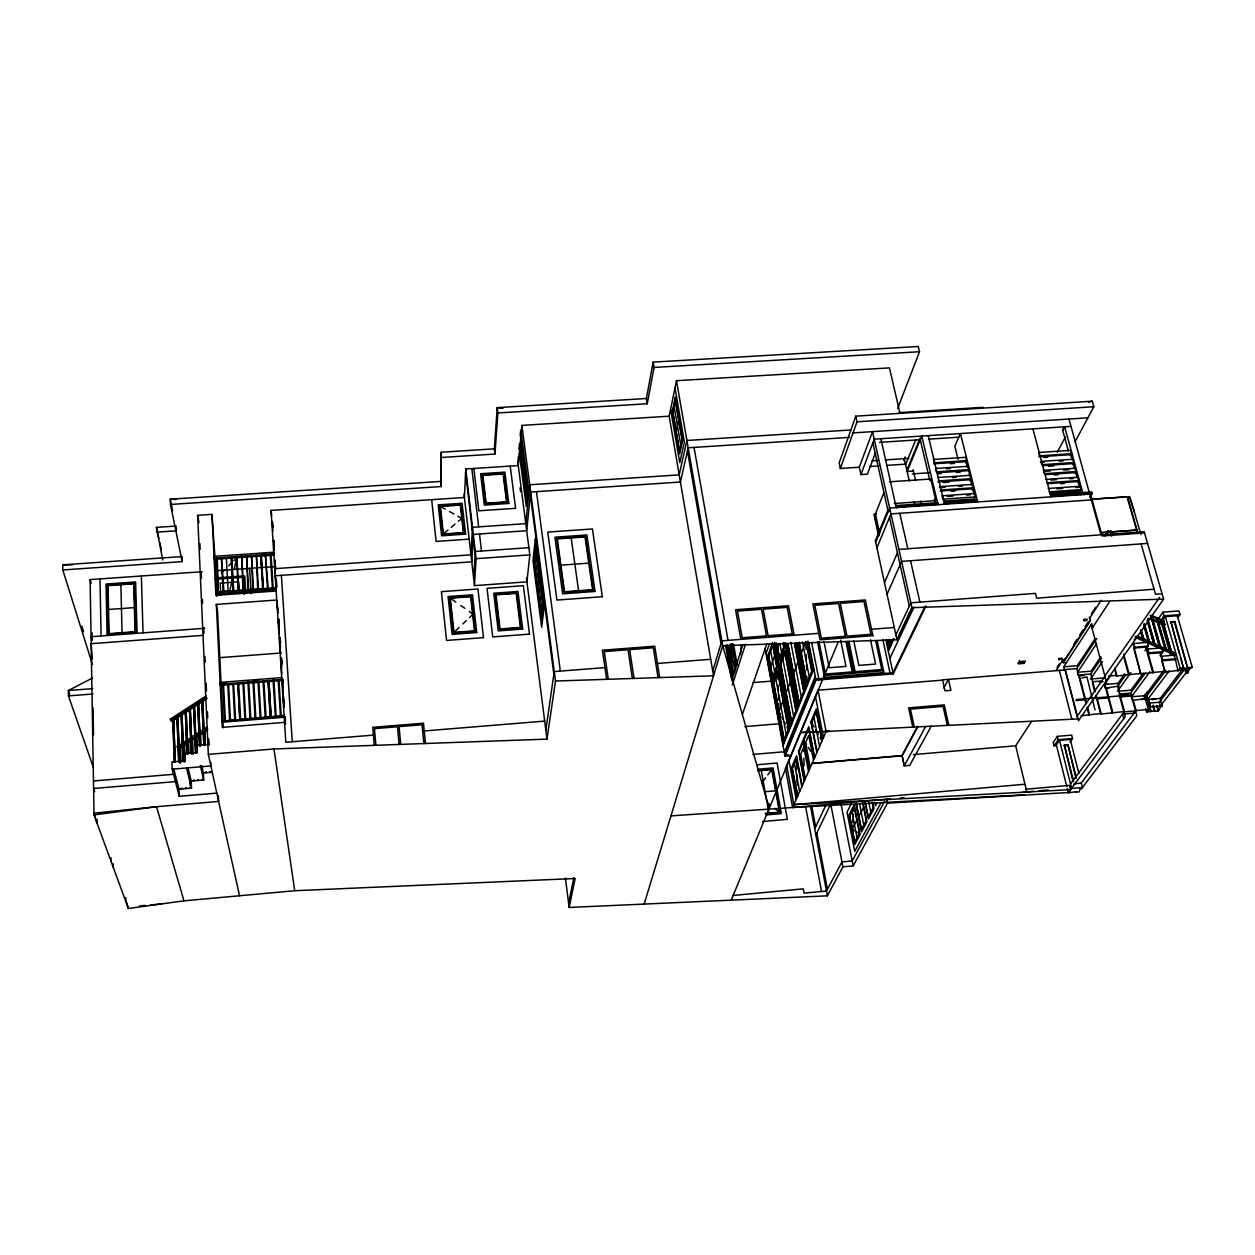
<?xml version="1.0" encoding="UTF-8"?>
<svg xmlns="http://www.w3.org/2000/svg" width="1255" height="1255" viewBox="0 0 1255 1255"><rect width="100%" height="100%" fill="white"/><g stroke="black" fill="none" stroke-linecap="round" stroke-linejoin="round"><path stroke-width="1.5" d="M731.791 660.679L731.038 655.989M731.038 651.847L731.038 646.137M440.411 481.434L170.272 499.192L170.476 504.447L440.96 486.564L441.164 452.239L494.345 448.835L497.2 407.64L646.388 398.51L653.133 362.115L918.268 346.49L919.523 351.729L897.686 408.44M440.96 486.564L441.164 452.239M899.898 412.864L889.45 367.888L676.476 380.704L669.166 416.189L521.876 425.398L518.268 465.574L465.746 468.978L464.428 497.482L271.033 510.409L285.811 742.27L373.41 735.116M473.684 578.555L475.269 551.463L528.888 547.682M518.315 456.695L517.829 462.138L529.814 554.867L526.912 581.849L474.484 585.646L476.1 558.679L465.746 468.978M740.56 654.059L741.219 644.741M441.729 457.463L494.988 454.043L497.859 412.958L497.2 407.64L503.051 408.236M853.51 829.869L852.239 829.022L852.569 825.115M852.773 822.762L853.071 819.374M853.259 817.099L853.526 814.071M853.761 811.358L854.122 807.232L849.651 815.97L854.828 842.152L859.377 833.634L857.934 832.802M518.974 449.337L519.492 443.58M520.166 435.909L520.684 430.151M521.656 443.972L520.59 455.691L525.814 495.756L526.927 484.305M520.668 455.847L521.688 444.694L526.849 484.132L525.782 495.035M523.21 475.347L524.261 464.303M534.363 563.872L535.854 549.533L542.866 603.075M537.72 589.772L539.305 576.374M542.772 602.855L541.172 616.723L534.269 563.668M545.831 730.096L554.255 671.582L604.941 667.597M214.872 556.091L211.97 514.362L197.647 515.319L208.33 754.365L273.982 748.968L546.976 739.117L555.494 681.026L521.876 425.398M497.859 412.958L647.251 403.765L654.043 367.448L653.133 362.115M568.609 903.145L573.849 877.7M230.026 589.897L232.144 579.637M234.371 568.892L236.615 558.036L233.932 560.687M831.108 805.961L842.905 866.844L827.39 895.819L569.158 907.459L575.167 878.5L294.721 890.721L183.952 900.839L128.355 908.51L94.031 814.887L90.109 579.606L202.165 571.715M676.178 431.453L678.688 419.798M712.73 671.127L721.86 640.85L818.731 633.351M644.16 904.071L722.707 645.65L896.98 639.799L911.993 607.875L872.539 431.642L859.298 467.221L860.914 474.578L867.362 474.139L875.425 452.945M731.038 659.722L733.438 652.098M733.422 673.308L735.854 665.762L731.932 643.627L735.979 665.966M731.461 680.163L742.897 644.756M734.034 673.762L735.791 668.335M732.293 684.932L745.596 644.097M742.395 714.362L766.852 643.721M769.488 643.69L766.303 652.835L783.34 744.937M772.531 645.164L768.688 656.083L772.672 677.59L776.578 666.86M1075.017 441.823L1093.842 406.745L1092.258 401.208L855.753 416.158L839.171 462.97L840.348 468.476L859.298 467.221M840.348 468.476L857.008 421.805L855.753 416.158M770.664 666.813L774.539 655.989M777.582 647.502L779.088 643.297M783.7 647.282L779.637 658.436L776.908 643.862M777.676 672.743L773.755 683.426L784.265 740.121L788.36 729.892L786.854 726.88M784.83 653.243L780.751 664.35L791.576 721.876L795.827 711.24M860.914 474.578L874.217 439.156L1070.986 426.386M780.563 714.644L778.979 711.569L782.979 701.106M786.116 692.917L790.289 682.03M793.552 673.511L797.882 662.201M801.286 653.322L805.804 641.556L811.86 671.88L807.075 683.834L799.059 642.497M876.492 513.797L874.029 514.785L878.688 536.073M803.592 691.85L799.168 702.91L788.03 644.537M799.153 642.293L807.075 683.175L811.687 671.66M883.975 492.556L875.425 513.875L879.708 533.391M783.026 745.705L813.836 668.978M875.661 542.144L889.638 508.055L1091.881 493.999M784.297 752.561L815.264 676.257M903.694 460.538L905.169 456.914M790.807 755.714L784.971 756.216L816.032 680.147L808.612 642.325M905.561 464.711L915.726 439.893M1101.796 534.755L1144.199 531.696L1163.62 599.121L911.946 607.671L896.98 639.799L875.347 540.717L887.897 510.142M906.832 470.201L919.946 438.403L929.908 480.618M942.615 680.116L818.009 690.219L785.442 768.499L792.627 807.498L1023.876 794.854M876.9 547.839L890.956 513.907L1091.332 499.914M731.179 900.164L838.199 642.027M896.164 505.545L896.258 507.6L896.164 505.545L937.909 502.659L937.987 504.698L921.75 436.065L907.13 471.472L913.405 471.049M816.848 752.608L810.887 721.672L816.268 708.855L822.354 740.105M811.593 722.66L816.268 711.554L821.994 740.952L820.033 737.516M884.493 582.587L897.419 552.827M670.954 815.891L792.627 807.498L826.119 731.587L818.009 690.219M887.05 594.321L901.592 561.393L1147.572 543.415M939.399 487.662L939.854 486.642L972.437 484.414L973.268 487.771L972.296 489.827M958.02 459.299L954.82 446.184L960.42 433.555L977.582 501.373L977.221 499.929L944.482 502.204L944.56 504.243L928.214 435.642M965.613 462.703L966.57 460.616L965.754 457.306L933.391 459.456L934.175 462.781L966.57 460.616M967.966 466.295L968.797 469.621L936.324 471.802L935.54 468.476L967.966 466.295L967.495 467.346L966.083 461.667L933.72 463.817M937.689 477.527L970.193 475.331L969.723 476.367L968.797 469.621M892.258 640.034L890.83 643.109L890.046 639.517M893.058 638.968L890.815 643.784L889.999 640.019M888.305 651.125L894.109 638.717M895.897 634.857L910.863 602.824L1035.469 593.38L1036.693 598.164L1154.067 589.223M970.052 480.743L971.025 478.673L970.193 475.331M889.858 658.326L913.985 607.2M972.437 484.414L971.95 485.45L970.539 479.708L938.034 481.92L938.489 480.885L971.025 478.673M814.715 828.661L826.245 804.549M975.527 496.902L942.834 499.161L942.034 495.788L974.696 493.529L975.527 496.902L974.539 498.941L943.838 501.074M924.935 606.494L892.98 672.79L815.813 679.002L784.783 755.134L788.673 754.804M816.032 680.147L893.231 673.919L926.033 605.945M815.891 834.857L829.932 805.788M851.376 803.514L847.015 812.142L854.749 851.329L880.696 803.263M852.239 829.022L856.741 820.394M858.859 816.346L863.503 807.451M1062.75 430.434L1064.648 426.794L1083.3 494.595M1057.29 452.271L1065.448 436.866M866.201 820.848L861.51 829.633L856.208 803.137M868.397 816.738L873.229 807.687L872.194 802.604M917.703 726.331L902.063 755.573L904.259 765.864L909.718 765.393L931.273 726.159M877.12 802.792L875.472 805.851L874.688 802.039M917.75 726.551L902.11 755.777L811.734 763.558M1049.07 491.819L1081.292 489.591L1080.382 486.25L1048.192 488.462M943.791 688.007L948.435 679.41L950.945 690.328L945.046 690.815L942.552 679.881L1065.119 669.935L1077.794 718.927L826.088 731.445M1070.295 455.706L1071.425 453.635L1070.515 450.357L1038.607 452.475L1039.469 455.753M884.587 801.318L852.192 860.961L841.948 861.918L826.496 891.019L804.063 893.136L803.278 888.854L733.014 895.474M904.259 765.864L925.594 726.614M1089.858 497.498L1092.211 493.419L1091.819 491.976L1050.937 494.815L1051 496.839L1032.896 428.865M1072.962 459.267L1073.872 462.562L1041.854 464.711L1040.975 461.401L1072.962 459.267L1072.398 460.303L1070.86 454.671L1038.936 456.804M842.905 866.844L853.149 865.887L887.52 803.137L886.689 799.153M1072.743 464.632L1073.872 462.562M1075.425 468.209L1076.335 471.519L1044.254 473.7L1043.376 470.39L1075.425 468.209L1074.86 469.245L1073.307 463.597L1043.203 465.621M1075.19 473.59L1076.335 471.519M1077.323 478.233L1077.904 477.214L1045.776 479.41M1077.669 482.595L1078.814 480.54L1077.904 477.214M1076.021 487.536L1079.802 487.269L1080.382 486.25M1081.292 489.591L1080.147 491.631L1049.87 493.733M1019.578 661.62L1018.213 663.864L1024.033 663.393L1025.398 661.15L1019.578 661.62L1019.295 660.491M1127.492 496.807L1091.505 499.208L1127.492 496.807L1137.014 530.049L1100.666 532.669L1137.014 530.049M1104.965 535.681L1107.945 530.787M1105.169 535.665L1108.149 530.771M1058.891 659.706L1058.608 658.593L1062.263 658.373L1058.891 659.706L1059.612 658.577M1057.149 667.268L1059.236 664.02M1091.411 613.899L1095.631 607.326M1056.396 669.997L1062.656 660.255L1064.585 660.099L1090.564 619.797M1089.607 618.339L1101.231 600.267M1073.637 644.458L1076.759 639.626M1079.865 634.779L1082.987 629.947M1085.073 626.716L1088.179 621.868M1065.213 662.562L1063.283 662.718L1090.281 620.88L1089.293 617.193M1065.291 669.684L1064.679 670.421L1063.738 666.829L1091.709 623.688L1092.697 627.406M1026.166 789.191L1069.433 785.348L1070.515 789.615L1026.857 792.031L1015.687 745.799L1031.469 721.594M1092.07 628.363L1110.095 600.941M1095.176 638.575L1077.214 665.746L1063.738 666.829M1086.03 703.82L1076.821 668.601L1096.76 638.513M1084.304 675.394L1078.516 675.865L1077.574 672.272L1096.65 643.611M1078.516 675.865L1079.112 674.986L1090.689 674.029L1101.451 658.2M1081.904 677.982L1086.956 676.931L1095.003 709.906M1100.808 656.789L1091.066 671.174L1077.574 672.272M1091.16 678.155L1102.392 661.699M1070.107 741.94L1072.539 738.505L1071.676 735.132L1057.416 736.356L1053.196 742.458L1054.043 745.831L1055.816 745.674L1059.518 740.34L1071.676 788.469L1068.413 792.862L1067.252 788.281M1054.043 745.831L1058.279 739.728L1057.416 736.356M1104.855 676.053L1159.636 597.27M1077.292 716.087L1104.933 676.351M1134.112 639.909L1134.787 638.952M1163.62 599.121L1078.484 720.684L1065.26 669.527L1076.821 668.601M1109.279 687.803L1105.42 688.132L1104.447 684.508L1110.095 676.476M1144.937 650.749L1148.325 646.011L1147.29 642.278L1133.092 643.642L1140.826 674.076L1134.144 649.949M1072.774 780.453L1064.381 745.109L1067.942 744.811L1076.319 777.755M1105.42 688.132L1117.625 686.297L1125.468 675.331M1134.128 647.376L1148.325 646.011M1134.63 648.004L1135.304 647.047M1157.063 618.699L1156.451 617.946L1166.177 649.4L1157.314 618.339M1075.912 778.304L1067.942 744.811M1081.183 715.758L1101.121 713.468L1096.305 695.27M1115.083 670.515L1116.589 676.053L1115.083 667.958M1140.513 629.885L1142.803 639.328L1140.764 632.065M1157.534 619.939L1163.04 612.158L1178.931 610.934L1179.998 614.605L1177.88 617.523M1179.998 614.605L1164.091 615.844L1158.569 623.594L1162.036 623.327M1104.447 684.508L1117.938 683.395L1124.715 673.904M1162.271 621.021L1165.377 616.66L1180.186 668.225L1178.037 671.033L1174.445 655.063L1173.739 656.004M1144.105 624.017L1149.235 642.246L1143.995 625.084M1163.087 621.79L1163.777 620.833L1151.431 615.279M1096.384 697.937L1100.666 714.111L1101.121 713.468M1116.589 676.053L1141.344 673.37M1117.452 691.301L1130.928 672.586M1146.646 650.702L1147.839 649.039L1161.879 647.909L1162.93 651.659L1159.997 655.659M1081.81 494.548L1082.877 493.074M1153.91 644.333L1147.478 620.284M1179.433 653.886L1170.946 621.884L1174.931 621.57L1187.685 668.272L1183.669 668.601L1180.5 657.557M1140.826 674.076L1153.439 672.382L1148.215 653.73L1148.89 652.788L1162.93 651.659M1163.401 616.817L1177.3 615.734L1178.006 614.762M1170.429 622.606L1174.931 621.57M1151.965 619.123L1159.463 646.843L1151.196 617.648M1100.666 714.111L1124.433 711.507L1117.625 686.297M1143.54 672.962L1130.943 690.187L1119.382 691.144M887.52 803.137L1068.319 792.533L1125.202 716.731L1119.068 694.062L1130.645 693.089L1145.438 672.931M1141.391 699.694L1146.584 698.439L1132.434 700.431L1131.43 696.792L1149.909 671.739M1161.252 656.349L1175.449 654.985M1070.515 783.873L1124.433 711.507M1179.574 670.248L1164.985 672.1L1161.801 660.805L1162.491 659.863L1176.531 658.734M1162.836 620.817L1171.48 652.271L1162.491 622.245M1172.845 652.584L1172.28 654.028L1173.849 652.506L1173.456 654.561L1134.944 637.195M761.863 782.838L765.691 777.724M767.825 774.837L771.747 769.582L757.8 770.79M1073.715 784.108L1081.308 782.916L1136.073 710.518L1148.654 709.467L1143.964 695.756L1147.556 692.18M1172.672 651.973L1171.966 652.914L1166.632 650.514M1172.688 654.216L1172.986 653.086M1068.319 792.533L1070.515 789.615M1131.43 696.792L1144.921 695.678L1163.511 670.907M1144.654 698.596L1166.005 670.233M1164.985 672.1L1160.232 652.757M1134.363 713.091L1136.308 710.503M1075.629 792.423L1075.99 791.67L1068.413 792.862M1146.584 692.258L1147.603 699.474L1169.299 670.782M1152.435 699.082L1151.933 699.725L1156.294 698.753M1145.658 708.353L1146.678 712.04L1150.631 706.863L1162.255 705.89L1161.55 703.349M1147.603 699.474L1160.169 698.423L1182.21 669.715M1146.678 712.04L1154.882 710.754L1153.329 705.184M1183.669 668.601L1170.946 621.884M1152.843 705.828L1154.38 711.397L1154.882 710.754M1157.094 705.765L1158.13 709.467L1162.255 705.89M1154.38 711.397L1158.24 711.067L1159.573 709.342L1158.13 709.467M1178.571 670.327L1188.611 669.511L1160.326 706.047L1159.259 702.251L1184.783 669.103L1185.912 672.994L1187.905 672.837L1189.285 669.229L1192.25 667.236L1177.3 615.734M217.946 576.469L215.091 579.277L243.329 577.269L244.286 594.478M221.398 573.049L224.692 569.801M228.771 565.785L231.297 563.307M453.996 632.41L474.484 630.857L470.641 596.721L450.31 598.211L453.996 632.41L459.063 627.563M462.828 623.955L466.201 620.723M469.495 617.57L473.104 614.103L469.26 611.42M443.392 533.94L463.393 532.559L460.287 505.09L440.427 506.424L443.392 533.94L448.035 530.034M451.235 527.335L455.047 524.135M458.452 521.249L461.809 518.441M177.222 746.552L178.587 748.859L177.222 746.552L207.059 726.99M177.426 747.384L182.132 744.293M185.285 742.238L189.991 739.148M196.266 735.038L199.404 732.983M202.541 730.928L207.248 727.837M178.383 748.027L207.546 728.904M205.145 744.78L204.549 731.116L204.392 745.125M180.202 747.807L207.734 729.751M206.887 698.674L171.762 721.484L170.57 719.978L170.351 719.099L205.977 695.976M172.202 718.927L204.549 697.921M171.762 721.484L171.543 720.605L206.698 697.78M172.861 720.135L173.645 719.633L175.276 762.271L174.398 762.02L172.861 720.135L174.476 762.334M177.033 717.421L177.818 716.919L179.575 761.911L178.696 761.659L177.033 717.421L178.775 761.989M182.995 761.314L181.191 714.723L181.975 714.221L183.873 761.565M186.995 753.722L185.348 712.024L186.132 711.522L187.874 753.973M189.505 709.342L191.356 753.69L189.505 709.342L190.274 708.824L192.172 753.628L190.274 708.824M193.647 706.643L194.415 706.141L196.439 753.267L195.576 753.016L193.647 706.643L195.639 753.345M197.772 703.961L198.541 703.459L200.424 745.721L199.545 745.47L197.772 703.961L199.623 745.784M201.898 701.278L203.89 745.439L201.898 701.278L202.667 700.776L204.69 745.376M183.073 761.628L181.269 715.052L182.053 714.55M187.073 754.035L185.426 712.354L186.211 711.852M92.541 677.982L68.382 690.517L68.445 695.882L93.466 767.746M1129.453 496.572L1134.316 511.616L1129.453 496.572L1127.257 497.357M1088.509 402.133L1092.258 401.208M94.031 814.887L156.546 806.714L218.605 801.427L239.532 895.756M155.495 806.808L94 813.177L96.933 822.794M139.462 905.922L145.031 905.42M150.616 904.918L161.77 903.898M1024.864 784.234L793.866 804.69L786.697 765.487M792.627 807.498L890.564 798.808M900.227 797.945L904.086 797.615M765.377 813.46L779.465 812.205L771.747 769.582M765.315 813.867L779.951 812.565L772.092 769.174L757.596 770.429M766.35 814.95L781.379 813.601L773.08 767.95L758.224 769.221M1033.508 791.293L1023.233 792.203M1039.14 790.791L1048.505 789.96M1071.676 788.469L1082.485 787.497L1081.308 782.916M1075.582 792.219L1079.159 791.889L1080.022 789.097L1081.371 788.971L1136.842 715.758L1130.645 693.089M762.664 821.539L787.371 819.327L777.08 763.024L756.436 764.781M765.079 791.717L775.59 790.791M752.78 754.443L785.52 751.651M1058.279 739.728L1072.539 738.505M1057.745 740.497L1071.99 739.273M811.687 763.338L902.063 755.573L904.275 765.817M913.358 754.6L1015.687 745.799M1063.973 745.69L1067.534 745.376M1122.299 694.611L1128.072 694.125M744.921 726.598L779.716 723.696M93.466 780.971L173.441 774.319M1132.889 694.831L1076.633 699.506L1075.88 700.604L1085.606 699.788M201.694 765.613L203.388 772.986L212.268 772.249M1097.247 698.831L1108.871 697.858M1120.495 696.886L1132.073 695.929M176.861 781.504L93.592 788.469L94.752 791.701M188.093 768.248L191.215 781.081L203.687 780.03L203.388 772.986M1149.58 703.051L1161.189 702.078L1160.169 698.423M173.786 769.174L178.994 789.191L191.497 788.14L191.215 781.081M1123.884 711.867L1135.508 710.879M1122.503 714.111L1134.096 713.138M197.161 751.494L196.517 736.371L197.364 752.545L184.516 753.596L184.783 760.828L171.888 761.895L172.155 769.174L179.261 796.298L216.786 793.129M197.066 745.329L208.048 744.435M199.545 745.47L200.424 745.721M208.079 744.764L208.879 744.701M1180.186 668.225L1184.218 667.895M1188.234 667.566L1192.25 667.236M424.237 730.959L544.686 721.107M1108.4 676.068L1117.091 675.363M1153.439 672.382L1165.519 671.394M1090.548 679.049L1104.024 677.935M191.278 753.361L192.093 753.298M195.576 753.016L196.439 753.267M1092.117 681.779L1101.749 680.979M1099.207 682.014L1103.067 681.7M174.398 762.02L175.276 762.271M178.696 761.659L179.575 761.911M172.155 769.174L210.856 765.958L210.699 762.35M284.336 717.248L222.323 722.205L222.104 721.154L284.163 715.46M234.685 719.758L235.501 719.695M239.783 719.35L240.646 719.633L238.67 683.206L237.87 683.269L239.846 719.695L237.932 683.614L238.732 683.551M270.264 716.919L271.127 717.185L268.947 681.198L268.146 681.261L270.264 716.919L268.099 680.916L268.899 680.853L271.08 716.856M222.104 721.154L284.21 716.181M1133.626 648.082L1145.642 647.125L1152.921 673.088M222.072 720.433L222.276 721.5L230.026 720.872M235.846 720.401L245.541 719.633M253.29 719.005L262.985 718.236M268.79 717.766L278.485 716.997M824.206 675.535L883.536 670.782M752.765 682.626L772.06 681.073M1017.946 662.75L1023.751 662.279L1024.033 663.393M284.54 722.378L222.276 727.398L216.331 604.408L276.743 600.016L277.904 609.444M1148.215 653.73L1162.24 652.6M1161.801 660.805L1174.821 659.754M657.463 663.471L710.707 659.283M1162.067 593.772L1155.51 594.274L1141.093 543.901M92.713 688.634L68.382 690.517L69.668 694.219M871.535 629.257L894.297 627.5M220.519 685.308L220.315 684.273L281.857 679.488L281.998 680.524L220.519 685.308L220.237 682.391L281.748 677.622M226.182 682.987L220.425 683.426L220.237 682.391M253.071 680.885L256.914 680.587M68.445 695.882L92.807 693.984M223.516 684.383L225.367 720.856L224.551 720.919L222.715 684.446L223.641 685.073M228.567 683.991L230.465 720.448L229.649 720.511L227.782 684.053L228.692 684.681M234.748 720.103L232.834 683.661L233.744 684.289M281.904 679.834L278.155 680.132L280.461 716.495M222.778 684.791L223.578 684.728M227.845 684.399L228.63 684.336M232.897 684.006L233.681 683.944M242.984 683.222L243.768 683.159M248.019 682.83L248.819 682.767M253.055 682.438L253.855 682.375M258.091 682.045L258.891 681.983M263.126 681.653L263.911 681.591M273.166 680.869L273.966 680.806M278.202 680.539L281.967 680.241M722.378 646.184L725.657 645.933L731.304 678.155M1083.473 619.609L1086.218 619.405M219.641 657.667L281.34 652.977M204.722 628.284L91.066 636.709L92.164 640.285L92.039 632.677M203.106 635.344L91.176 643.69L92.227 659.377M875.347 540.717L876.429 540.638M560.907 565.158L588.783 563.15M215.86 592.046L216.095 593.882L276.194 589.568L276.053 588.391L215.86 592.046L276.022 587.732M233.006 591.183L233.854 591.497L231.218 557.314L233.069 591.56L232.065 557.644M263.33 589.003L260.522 555.275L263.377 589.379L261.338 555.604L262.609 589.426M273.151 588.297L272.445 588.783L270.264 554.6L273.904 554.349M219.939 592.94L216.095 593.882M227.688 592.376L237.383 591.685M245.133 591.121L254.828 590.43M262.593 589.866L272.272 589.175M276.163 591.011L215.891 595.356L211.97 514.362M898.909 549.408L1100.98 534.818L1089.732 494.156M1144.544 532.904L1102.141 535.979L1090.532 494.094M108.542 609.475L134.348 607.608M469.182 539.132L436.113 541.438L431.689 499.663M262.358 554.145L266.201 553.863M214.213 558.13L273.857 553.973L273.998 555.102L214.401 559.244L214.119 556.357L273.747 552.2L273.888 553.33M217.303 558.287L218.26 592.627L216.535 558.35L217.444 559.04M223.202 592.266L221.429 558.004L222.339 558.695M221.492 558.381L223.986 592.203M226.386 558.036L228.143 591.905M270.311 555.039L273.966 554.788M62.797 569.958L182.148 561.628L181.944 556.561L62.75 564.844L62.797 569.958L92.431 664.46M215.468 570.774L275.818 566.523M476.1 558.679L529.814 554.867M215.515 577.975L244.709 575.904L245.698 593.442M1045.588 474.61L1075.77 472.555L1076.931 476.822M943.305 482.563L949.031 482.171M1054.467 475.002L1058.232 474.735M941.313 487.536L945.141 487.269M958.553 486.36L962.381 486.093M1050.89 480.053L1056.553 479.661M1069.778 478.751L1073.543 478.5M940.654 489.999L973.268 487.771M1046.654 482.736L1078.814 480.54M940.199 491.034L972.782 488.791L974.194 494.548M1048.003 483.63L1078.233 481.559L1079.802 487.269M951.227 491.27L955.055 491.003M1060.663 483.755L1064.444 483.489M947.337 496.415L953.094 496.007M966.523 495.082L970.366 494.815M1057.102 488.838L1062.765 488.446M894.266 503.506L935.822 500.635L930.724 479.018L889.371 481.81M1050.419 492.713L1080.728 490.611M896.494 507.004L938.254 504.102M944.827 503.647L977.582 501.373M1051.329 496.258L1092.211 493.419M872.084 460.789L877.747 460.412M885.293 459.91L908.871 458.357M869.527 466.546L878.971 465.903M886.532 465.401L905.435 464.146M1039.407 455.91L1071.425 453.635M950.396 463.723L954.192 463.472M1044.034 457.463L1047.784 457.212M946.521 468.758L950.333 468.492M1040.442 462.452L1044.207 462.201M1059.236 461.181L1063.001 460.93M912.212 473.919L929.735 472.727M937.783 472.727L968.311 470.672M937.328 473.763L941.14 473.496M956.388 472.476L960.201 472.209M1048.302 466.28L1053.933 465.903M162.758 560.028L156.42 527.382L175.81 526.065M952.514 477.543L956.341 477.277M1044.709 471.284L1050.357 470.907M1063.55 470.013L1069.197 469.637M156.577 532.151L175.982 530.834M849.572 437.368L688.179 447.8L680.414 482.03L530.645 492.038L526.692 530.724L473.292 534.426L471.77 561.816L275.19 575.794L276.477 586.336L276.037 579.261M879.473 442.356L920.26 439.705M928.574 439.156L958.804 437.195M899.098 412.628L983.073 407.326M857.008 421.805L1093.842 406.745M850.89 429.963L686.909 440.489L679.19 474.861L529.688 484.775L525.782 523.633L472.476 527.288L470.97 554.82L274.735 568.672L275.394 573.959M853.039 432.897L1087.897 417.821M654.043 367.448L919.523 351.729M793.913 804.581L1026.857 792.031M801.051 732.496L829.367 731.32L800.674 732.512M555.494 681.026L713.53 675.802L669.166 416.189M62.75 564.844L72.539 564.781M1108.071 684.336L1104.604 684.289L1112.322 713.138M176.124 499.38L170.272 499.192L172.61 510.675M1149.957 615.515L1164.075 621.852M1150.615 618.025L1165.173 624.566L1164.483 625.523L1148.388 618.307M1137.093 635.924L1173.849 652.506M1135.618 636.238L1174.162 653.62M1136.418 636.881L1148.858 642.497M1152.419 644.097L1159.526 647.313M1170.868 651.518L1171.746 651.91M1137.516 636.473L1138.395 636.881M1143.054 638.968L1143.933 639.375L1141.391 630.277M1148.607 641.478L1149.486 641.885L1144.356 623.657M1154.161 643.988L1155.039 644.395L1147.823 618.856M1159.73 646.498L1160.608 646.89L1151.792 615.86M440.427 506.424L445.258 509.154M449.494 511.522L453.918 514.017M457.902 516.244L462.342 518.739M854.279 830.386L855.392 831.124M856.145 831.626L857.149 832.285M450.31 598.211L455.894 602.102M460.789 605.522L464.836 608.33M770.617 805.255L766.993 802.4L761.283 770.492M774.57 808.361L779.465 812.205M732.7 661.777L734.112 663.581M734.991 664.664L735.854 665.762M170.351 719.099L171.543 720.605M803.922 751.572L803.827 740.403L806.432 744.513M808.22 747.337L810.808 751.416M812.299 753.753L814.683 757.518L808.769 726.708L798.509 751.102L804.204 781.285L804.126 772.468M810.887 721.672L814.04 726.974M815.703 729.908L818.37 734.583M781.724 716.934L782.995 719.397M784.202 721.735L785.379 724.01M126.551 902.141L128.355 908.51M81.904 626.198L83.646 631.783M90.109 579.606L91.207 583.34M156.546 806.714L183.952 900.839M1174.398 622.292L1187.685 668.272M1186.775 668.931L1187.905 672.837M1134.222 511.475L1140.858 534.614M1163.04 612.158L1164.091 615.844M1163.777 620.833L1164.797 624.394M1127.68 499.082L1137.344 532.622M1163.636 624.833L1171.48 652.271M1162.24 622.621L1170.601 651.863M1161.236 622.48L1170.586 655.204M1158.098 622.355L1165.911 649.761M1157.236 621.962L1164.515 647.533M722.707 645.65L769.205 808.455M1152.576 619.876L1160.342 647.251M1161.424 656.114L1162.491 659.863M1147.572 619.217L1154.788 644.741M1147.227 620.645L1153.392 642.513M1143.744 625.445L1148.356 641.838M1147.839 649.039L1148.89 652.788M1141.642 632.457L1143.681 639.736M1111.146 531.147L1112.165 534.771M1110.942 531.163L1111.961 534.787M1110.126 530.661L1111.648 536.136M1156.686 705.53L1158.24 711.067M1133.265 643.407L1134.3 647.141M1148.56 699.396L1150.631 706.863M1147.431 698.094L1151.023 711.083M1146.929 698.737L1150.521 711.726M1068.946 419.013L1089.309 492.619M1144.921 695.678L1145.925 699.302M1062.405 429.147L1068.444 451.22M1079.331 490.893L1080.367 494.674M1123.633 653.996L1129.218 674.359M1123.649 656.538L1128.716 675.065M1133.077 699.568L1136.073 710.518M1117.938 683.395L1118.927 687.018M1122.425 713.828L1123.743 718.691M1091.081 624.661L1106.204 681.104M1106.047 687.254L1112.793 712.479M1090.689 674.029L1095.364 691.709M1092.587 683.567L1094.486 690.752M1079.112 674.986L1086.563 703.459M1087.52 707.13L1089.434 714.456M1087.018 707.585L1088.979 715.099M1064.287 658.985L1064.585 660.099M1062.358 659.142L1063.283 662.718M1061.259 658.373L1061.542 659.503M1059.33 670.405L1071.88 719.225M1070.217 739.43L1078.908 773.457M1064.381 745.109L1073.652 781.724M1056.349 744.921L1066.781 786.399M180.469 747.258L181.049 762.303M179.716 747.76L180.296 763.354M186.587 768.123L191.497 788.14M934.3 499.208L935.618 504.792M191.748 739.509L192.501 739.007L193.192 754.302M913.107 469.778L915.585 480.43M920.37 501.059L921.248 504.808M904.18 458.671L909.31 480.916M914.095 501.671L914.958 505.451M200.314 765.377L203.687 780.03M948.858 725.343L944.231 704.902L908.62 707.851L912.809 727.131M899.788 513.295L907.82 548.764M910.534 560.734L919.899 602.133M947.352 725.421L943.054 706.408L910.408 709.106L914.315 727.069M880.853 438.717L896.258 507.6M889.011 510.063L889.324 511.475M872.852 442.78L888.211 511.601M889.513 517.389L909.326 606.118M199.78 734.238L200.533 733.736L201.098 745.501M156.42 527.382L158.883 538.568M159.714 542.286L161.362 549.753M874.359 513.954L879.033 535.242M208.33 754.365L218.605 801.427L218.339 795.592M889.544 640.113L890.783 645.823M887.771 639.94L889.591 648.38M887.536 640.285L889.371 648.835M885.873 639.799L893.231 673.919M882.908 639.877L890.266 674.17M877.135 640.772L883.928 672.602L824.566 677.371L817.476 641.603M875.723 641.132L881.763 669.543L855.126 671.676L848.866 641.305M870.468 639.799L875.598 664.052L858.844 665.385L853.808 641.101M847.392 641.431L853.933 673.151M845.933 641.54L852.161 671.911L825.429 674.061L818.997 641.713M840.677 640.223L846.011 666.405L829.194 667.738L823.955 641.525M872.79 802.98L873.966 808.691L868.382 819.107L864.946 802.165M872.288 802.353L873.417 807.938L868.397 817.334L865.417 802.588M868.742 802.102L870.813 812.236M175.716 525.971L176.5 529.798M170.476 504.447L182.148 561.628M863.111 803.059L866.907 821.852L861.495 831.971L855.91 804.047M862.358 801.757L866.374 821.099L861.51 830.214L856.412 804.722M859.644 804.345L863.848 825.272M851.878 811.624L857.087 837.916M811.703 642.78L819.013 679.896M840.85 803.2L853.149 865.887M807.859 641.195L813.475 669.872M806.385 641.838L812.393 672.57M815.452 696.4L823.484 737.564M822.088 740.748L816.268 710.879L811.405 722.409L817.115 751.996M802.447 641.933L809.365 677.449M813.915 717.138L819.578 746.396M798.964 644.003L807.075 685.842M797.223 642.905L806.024 688.446M796.188 642.811L805.318 690.187M794.195 635.25L788.501 605.741L735.54 609.742L740.842 639.375M794.807 643.595L804.282 692.776M794.415 643.533L803.765 692.085L799.168 703.553L787.858 644.317M814.417 758.13L808.769 728.7L799.011 751.839L804.455 780.704M790.838 642.419L801.365 697.404M813.522 760.154L808.753 735.289L805.537 742.866L810.244 767.574M787.371 643.69L799.168 705.514M785.803 643.093L798.164 708.024M803.827 740.403L809.365 769.55M784.799 642.937L797.49 709.687M808.502 771.527L803.827 746.913L800.69 754.302L805.302 778.759M783.308 642.67L784.344 648.113L779.653 660.977L776.265 642.999M796.486 712.181L784.83 650.67L780.124 663.503L791.576 724.417M782.995 643.595L783.857 647.486L779.637 659.063L776.798 643.972M811.64 805.757L815.609 826.794M816.785 833.006L827.422 889.262M779.935 643.737L781.661 652.882M782.775 658.828L793.693 716.589M810.385 805.757L827.39 895.819M802.165 785.881L796.517 755.824L791.638 767.433L797.176 797.192M774.727 642.231L790.603 726.833M801.835 786.65L796.517 757.738L792.125 768.17L797.427 796.643L797.27 790.195M805.632 806.714L821.539 891.489M774.131 643.941L789.96 728.433M789.003 730.834L777.661 670.217L773.143 682.579L784.281 742.615M794.399 763.417L799.655 791.576M770.586 650.655L774.617 672.256M775.7 678.108L786.305 735.038M797.505 796.454L792.282 768.421L796.517 758.365L796.784 769.723M788.94 760.373L796.188 799.419M765.111 648.757L784.971 756.216M197.647 515.319L198.949 522.504M216.331 604.408L217.539 611.185L223.217 727.743M767.307 804.188L768.907 813.146M733.548 644.16L737.25 665.04M732.355 643.815L736.371 666.531M730.143 644.082L734.63 669.558M694.046 447.423L728.01 640.379M728.528 646.043L733.422 673.872M728.151 645.494L733.453 675.567M726.927 644.772L732.857 678.594M676.476 380.704L722.707 645.635M687.458 451.016L720.998 643.705M674.986 387.968L684.383 442.074L679.771 462.75L670.594 409.256M674.076 406.212L680.822 445.305M243.658 682.469L243.831 683.504M242.858 682.532L243.031 683.551M646.388 398.51L647.251 403.765M226.449 558.412L227.233 558.35M248.71 682.077L248.867 683.112M247.91 682.14L248.082 683.159M659.675 677.575L654.734 646.184L602.431 650.231L606.62 679.332M658.028 677.637L653.337 647.784L629.665 649.619L634.026 678.422M253.745 681.685L253.902 682.72M252.945 681.747L253.118 682.783M236.05 556.608L236.238 557.722M236.834 556.545L237.007 557.675M258.781 681.292L258.938 682.328M257.981 681.355L258.138 682.391M632.363 678.484L628.033 649.745L604.283 651.58L608.283 679.269M241.713 556.2L241.886 557.33M240.944 556.263L241.117 557.393M245.839 555.918L245.996 557.047M273.982 748.968L294.721 890.721M263.817 680.9L263.974 681.936M263.017 680.963L263.173 681.998M246.607 555.871L246.764 557M251.486 555.526L251.643 556.655M268.852 680.508L268.994 681.543M250.718 555.573L250.874 556.702M268.052 680.571L268.194 681.606M571.182 537.94L578.586 590.729M273.872 680.116L274.014 681.151M256.365 555.181L256.522 556.31M273.072 680.179L273.214 681.214M255.596 555.243L255.753 556.373M536.465 491.646L560.342 671.096M260.475 554.898L260.616 556.028M530.332 495.082L553.863 674.28M521.186 433.163L528.23 486.893L526.269 506.455L519.366 453.322M278.987 680.477L281.261 716.432M278.108 679.786L278.234 680.822M261.244 554.851L261.385 555.981M521.186 450.294L526.316 489.607M535.116 557.11L541.956 609.475M283.395 698.815L284.195 705.075M283.002 698.235L284.179 707.334M520.072 487.803L520.574 491.662M565.393 877.998L569.158 907.459M526.457 578.194L546.976 739.117M266.107 554.506L266.264 555.636M282.673 686.595L283.05 689.607M265.338 554.553L265.495 555.683M282.689 690.219L283.002 692.713M283.457 696.305L284.163 701.67M282.689 693.388L283.018 695.882M510.22 466.091L515.585 508.306L478.83 510.801L473.857 468.46M281.826 664.272L281.245 659.675L281.716 667.064M278.5 619.295L279.206 624.99M270.217 554.224L270.358 555.353M279.269 628.708L278.437 621.209L279.285 633.681M494.345 448.835L494.988 454.043M271.08 554.977L273.214 588.736M277.041 604.628L278.077 613.052M278.783 618.809L279.269 622.653M274.28 543.697L273.872 540.34L274.249 548.984M271.033 510.409L271.676 515.899M273.025 527.21L272.335 521.39L272.947 531.038M471.849 468.586L478.657 526.865M479.488 533.987L481.481 551.023M465.605 472.209L472.304 530.426M473.119 537.532L475.08 554.537M464.036 494.078L474.484 585.646M425.476 743.509L423.484 723.194L372.751 727.32L374.288 745.36M423.876 743.635L422.041 724.747L399.074 726.629L400.706 744.403M399.106 744.45L397.49 726.755L374.461 728.622L375.888 745.297M281.387 575.355L292.258 741.736M280.226 638.356L280.461 642.764M281.465 657.698L281.81 663.785M283.034 682.893L282.783 679.081L283.002 682.704M285.246 716.809L285.481 720.621M275.018 560.216L275.488 568.405M276.32 578.398L276.728 587.826M280.1 637.273L280.461 643.062M281.449 658.499L281.7 662.342M285.136 718.127L285.512 723.868M273.574 540.685L274.186 550.333M274.798 559.981L275.41 569.613M279.881 638.387L280.493 648.066M282.548 680.006L283.018 687.411M284.885 716.558L285.356 723.915M279.536 637.556L280.524 653.102M280.822 657.949L281.795 673.904M282.187 679.128L282.673 687.567M258.467 589.725L256.412 555.557L257.699 589.787M266.044 717.593L263.864 681.245L263.064 681.308L265.244 717.656M249.635 568.374L251.094 593.631M243.705 590.791L241.776 556.577L242.937 590.838M250.812 718.817L248.757 682.422L247.957 682.485L250.012 718.88M239.329 593.505L238.685 581.818L220.174 583.136L220.755 594.839M238.779 591.136L236.881 556.922L238.011 591.199M233.618 683.599L235.548 720.041M215.06 559.934L216.833 596.407M199.906 543.635L200.157 549.408M201.192 572.468L201.459 578.241M202.416 599.372L202.588 603.216M203.671 627.594L203.938 633.367M204.973 656.396L205.224 662.154M206.181 683.285L206.463 690.925M207.404 711.695L207.734 717.844M208.628 738.881L208.957 745.031M208.299 739.038L208.565 744.874M204.612 731.43L205.224 745.094M202.667 700.776L204.455 745.439M198.541 703.459L200.345 745.878M194.415 706.141L196.376 752.953M189.003 753.455L188.47 741.658L188.172 753.533M190.148 782.179L190.305 786.022M186.132 711.522L187.811 753.659M185.097 761.393L184.438 744.309L184.407 762.036M181.975 714.221L183.795 761.236M177.818 716.919L179.496 761.597M178.994 789.191L179.261 796.298M173.645 719.633L175.198 761.958M805.804 641.556L806.039 649.431M806.196 654.734L806.353 659.895M806.494 664.538L806.667 669.919M806.871 676.571L807.075 683.175M777.755 673.182L777.959 679.206M778.147 685.23L778.304 690.266M778.461 695.113L778.602 699.914M778.727 703.82L778.979 711.569M141.36 575.998L143.039 632.865M137.062 633.304L135.618 581.959L106.032 584.046L107.099 635.516M120.872 584.689L122.049 632.677M125.735 897.733L126.002 902.11M796.909 774.617L797.16 785.238M113.232 863.879L113.311 867.487M110.958 857.636L111.036 861.259M99.992 578.916L101.09 635.971M97.074 819.515L97.137 823.358M93.043 707.585L93.498 734.787M803.984 758.145L804.063 766.021M521.562 441.807L520.354 455.22L525.892 497.921L527.194 484.807L521.562 441.807M535.352 538.85L532.967 560.42L541.658 627.28L544.246 606.651L535.352 538.85M535.76 547.337L534.002 563.071L541.266 618.888L543.148 603.733L535.76 547.337M675.253 397.333L672.303 411.483L679.614 453.965L682.673 440.144L675.253 397.333M675.284 399.545L672.711 411.922L679.567 451.784L682.234 439.674L675.284 399.545M675.3 400.298L672.853 412.064L679.551 451.047L682.093 439.501L675.3 400.298M772.515 642.654L768.091 655.267L772.688 680.069L777.19 667.707L772.515 642.654M772.515 644.537L768.531 655.879L772.672 678.218L776.735 667.064L772.515 644.537M777.676 672.1L773.598 683.222L784.265 740.748L788.517 730.128L777.676 672.1M784.83 652.6L780.594 664.146L791.576 722.519L795.999 711.475L784.83 652.6M854.137 804.91L848.992 815.013L854.812 844.442L860.067 834.622L854.137 804.91M854.122 806.651L849.478 815.734L854.828 842.733L859.549 833.885L854.122 806.651M1084.555 619.546L1083.787 620.77L1086.532 620.55L1087.301 619.343L1084.555 619.546M206.353 772.123L205.647 772.5L206.353 772.123M210.495 771.778L209.789 772.154L210.495 771.778M194.196 780.202L193.49 780.579L194.196 780.202M198.353 779.857L197.647 780.234L198.353 779.857M202.51 779.512L201.804 779.873L202.51 779.512M181.959 788.328L181.253 788.705L181.959 788.328M186.132 787.983L185.426 788.344L186.132 787.983M190.305 787.622L189.599 787.999L190.305 787.622M245.682 718.88L244.929 719.288L242.921 682.877L243.721 682.814L245.682 718.88M255.847 718.064L255.094 718.472L253.008 682.093L253.792 682.03L255.847 718.064M260.93 717.672L260.177 718.064L258.044 681.7L258.828 681.638L260.93 717.672M276.147 716.448L275.394 716.84L273.119 680.524L273.919 680.461L276.147 716.448M766.46 635.861L742.254 637.744L737.469 611.107L761.518 609.287L766.46 635.861M792.25 633.869L768.123 635.736L763.166 609.161L787.136 607.357L792.25 633.869M845.368 636.301L821.366 638.168L814.809 605.271L838.607 603.467L845.368 636.301M870.923 634.308L847.015 636.175L840.254 603.341L863.973 601.553L870.923 634.308M872.9 635.689L820.017 639.799L812.864 603.906L865.307 599.953L872.9 635.689M520.417 627.39L500.039 628.928L495.976 594.87L516.182 593.38L520.417 627.39M475.049 631.281L453.526 632.897L449.745 597.804L471.096 596.235L475.049 631.281M520.982 627.798L499.584 629.414L495.411 594.462L516.621 592.909L520.982 627.798M476.743 632.52L452.129 634.387L448.082 596.58L472.46 594.792L476.743 632.52M522.676 629.053L498.204 630.904L493.733 593.239L517.97 591.466L522.676 629.053M483.52 637.634L446.56 640.442L441.415 591.67L477.935 589.003L483.52 637.634M529.485 634.136L492.729 636.928L487.034 588.344L523.351 585.693L529.485 634.136M592.611 589.693L564.53 591.764L557.314 538.913L585.018 536.967L592.611 589.693M593.223 590.132L564.06 592.282L556.718 538.489L585.489 536.465L593.223 590.132M595.043 591.45L562.632 593.835L554.914 537.203L586.869 534.959L595.043 591.45M602.337 596.705L556.906 600.063L547.76 532.073L592.438 528.967L602.337 596.705M135.022 631.72L109.059 633.634L108.04 585.599L133.689 583.779L135.022 631.72M135.54 632.112L108.573 634.104L107.538 585.207L134.175 583.324L135.54 632.112M248.584 590.07L247.863 590.493L246.655 556.247L248.584 590.07M253.494 589.709L252.773 590.132L251.533 555.902L253.494 589.709M268.241 588.658L267.519 589.081L265.385 554.93L268.241 588.658M463.942 532.951L442.937 534.41L439.877 506.032L460.742 504.636L463.942 532.951M465.589 534.144L441.572 535.807L438.246 504.855L462.091 503.255L465.589 534.144M506.549 501.827L486.171 503.208L482.83 475.316L503.067 473.998L506.549 501.827M507.114 502.235L485.716 503.679L482.281 474.923L503.522 473.527L507.114 502.235M508.808 503.443L484.336 505.106L480.602 473.731L504.871 472.131L508.808 503.443"/></g></svg>
